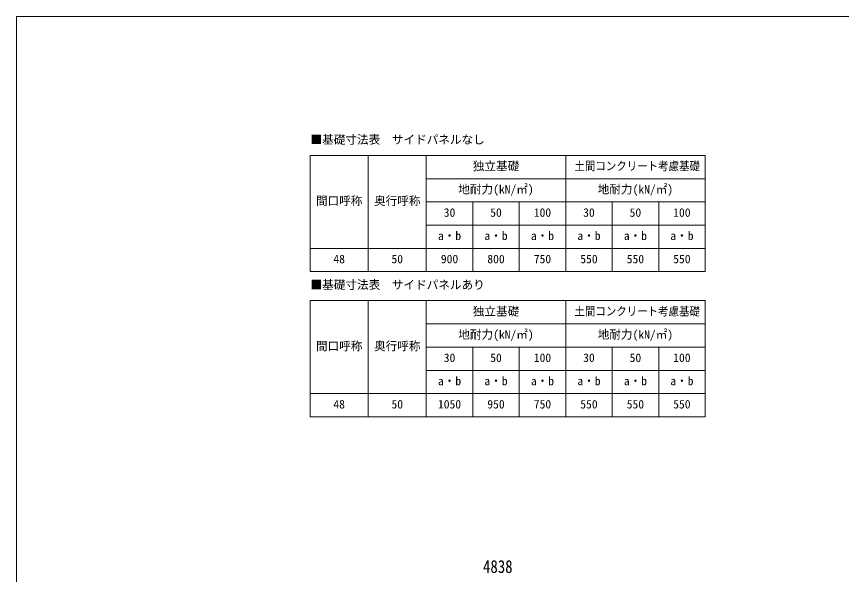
# Model space of a CAD drawing. Units: millimetres at full size, sheet at 1:40; details may follow other scales. Extents: x -11243 to 11243, y -7760 to 7760.
# Drawn here: x -11243 to 119, y 75 to 7760 of the extents above; entities that cross this region are included whole.
import ezdxf
from ezdxf.enums import TextEntityAlignment as Align

# ---------------------------------------------------------------- set-up
doc = ezdxf.new("R2010")
doc.units = ezdxf.units.MM
doc.header["$LTSCALE"] = 40
for name, color, linetype, lineweight in [('0-6_OTH_LINE', 6, 'Continuous', 9), ('0-E_DET2', 7, 'Continuous', 18), ('F-0_240', 7, 'Continuous', 9)]:
    doc.layers.add(name, color=color, linetype=linetype, lineweight=lineweight)
doc.styles.add('ＭＳ ゴシック', font='')
doc.styles.get('ＭＳ ゴシック').set_extended_font_data('MS Gothic')

msp = doc.modelspace()

# ---------------------------------------------------------------- linework, layer by layer
at = {"layer": '0-E_DET2'}
for p, q in [((-7198.61, 5846.56), (-7198.61, 4246.56)), ((-7198.61, 5846.56), (-1758.61, 5846.56)), ((-6398.61, 5846.56), (-6398.61, 4246.56)), ((-5598.61, 5846.56), (-5598.61, 4246.56)), ((-3678.61, 5846.56), (-3678.61, 4246.56)), ((-1758.61, 5846.56), (-1758.61, 4246.56)), ((-5598.61, 5526.56), (-1758.61, 5526.56)), ((-5598.61, 5206.56), (-1758.61, 5206.56)), ((-4958.61, 5206.56), (-4958.61, 4246.56)), ((-4318.61, 5206.56), (-4318.61, 4246.56)), ((-3038.61, 5206.56), (-3038.61, 4246.56)), ((-2398.61, 5206.56), (-2398.61, 4246.56)), ((-5598.61, 4886.56), (-1758.61, 4886.56)), ((-7198.61, 4566.56), (-1758.61, 4566.56)), ((-7198.61, 4246.56), (-1758.61, 4246.56)), ((-7198.61, 3846.56), (-7198.61, 2246.56)), ((-7198.61, 3846.56), (-1758.61, 3846.56)), ((-6398.61, 3846.56), (-6398.61, 2246.56)), ((-5598.61, 3846.56), (-5598.61, 2246.56)), ((-3678.61, 3846.56), (-3678.61, 2246.56)), ((-1758.61, 3846.56), (-1758.61, 2246.56)), ((-5598.61, 3526.56), (-1758.61, 3526.56)), ((-5598.61, 3206.56), (-1758.61, 3206.56)), ((-4958.61, 3206.56), (-4958.61, 2246.56)), ((-4318.61, 3206.56), (-4318.61, 2246.56)), ((-3038.61, 3206.56), (-3038.61, 2246.56)), ((-2398.61, 3206.56), (-2398.61, 2246.56)), ((-5598.61, 2886.56), (-1758.61, 2886.56)), ((-7198.61, 2566.56), (-1758.61, 2566.56)), ((-7198.61, 2246.56), (-1758.61, 2246.56))]:
    msp.add_line(p, q, dxfattribs=at)
at = {"layer": 'F-0_240', "color": 5}
for q in [(-11242.74, -7760), (10677.26, 7760)]:
    msp.add_line((-11242.74, 7760), q, dxfattribs=at)

# ---------------------------------------------------------------- texts
at = {"layer": '0-6_OTH_LINE', "color": 7, "style": 'ＭＳ ゴシック', "width": 0.85}
msp.add_text('4838', height=176, dxfattribs=at).set_placement((-4817.61, 44.41), align=Align.BOTTOM_LEFT)
at = {"layer": '0-E_DET2', "style": 'ＭＳ ゴシック'}
for s, p in [('■基礎寸法表\u3000サイドパネルなし', (-7193.34, 5970.97)), ('独立基礎', (-4958.61, 5606.56)), ('地耐力(kN/㎡)', (-5158.61, 5286.56)), ('地耐力(kN/㎡)', (-3238.61, 5286.56)), ('間口呼称', (-7118.61, 5126.56)), ('奥行呼称', (-6318.61, 5126.56)), ('30', (-5358.61, 4966.56)), ('50', (-4718.61, 4966.56)), ('100', (-4118.61, 4966.56)), ('30', (-3438.61, 4966.56)), ('50', (-2798.61, 4966.56)), ('100', (-2198.61, 4966.56)), ('a・b', (-5438.61, 4646.56)), ('a・b', (-4798.61, 4646.56)), ('a・b', (-4158.61, 4646.56)), ('a・b', (-3518.61, 4646.56)), ('a・b', (-2878.61, 4646.56)), ('a・b', (-2238.61, 4646.56)), ('48', (-6878.61, 4326.56)), ('50', (-6078.61, 4326.56)), ('900', (-5398.61, 4326.56)), ('800', (-4758.61, 4326.56)), ('750', (-4118.61, 4326.56)), ('550', (-3478.61, 4326.56)), ('550', (-2838.61, 4326.56)), ('550', (-2198.61, 4326.56)), ('■基礎寸法表\u3000サイドパネルあり', (-7193.34, 3970.97)), ('独立基礎', (-4958.61, 3606.56)), ('地耐力(kN/㎡)', (-5158.61, 3286.56)), ('地耐力(kN/㎡)', (-3238.61, 3286.56)), ('間口呼称', (-7118.61, 3126.56)), ('奥行呼称', (-6318.61, 3126.56)), ('30', (-5358.61, 2966.56)), ('50', (-4718.61, 2966.56)), ('100', (-4118.61, 2966.56)), ('30', (-3438.61, 2966.56)), ('50', (-2798.61, 2966.56)), ('100', (-2198.61, 2966.56)), ('a・b', (-5438.61, 2646.56)), ('a・b', (-4798.61, 2646.56)), ('a・b', (-4158.61, 2646.56)), ('a・b', (-3518.61, 2646.56)), ('a・b', (-2878.61, 2646.56)), ('a・b', (-2238.61, 2646.56)), ('48', (-6878.61, 2326.56)), ('50', (-6078.61, 2326.56)), ('1050', (-5438.61, 2326.56)), ('950', (-4758.61, 2326.56)), ('750', (-4118.61, 2326.56)), ('550', (-3478.61, 2326.56)), ('550', (-2838.61, 2326.56)), ('550', (-2198.61, 2326.56))]:
    msp.add_text(s, height=117.3, dxfattribs=at).set_placement(p, align=Align.BOTTOM_LEFT)
at = {"layer": '0-E_DET2', "style": 'ＭＳ ゴシック', "width": 0.9}
for p in [(-3558.61, 5606.56), (-3558.61, 3606.56)]:
    msp.add_text('土間コンクリート考慮基礎', height=117.3, dxfattribs=at).set_placement(p, align=Align.BOTTOM_LEFT)

doc.saveas('drawing.dxf')
